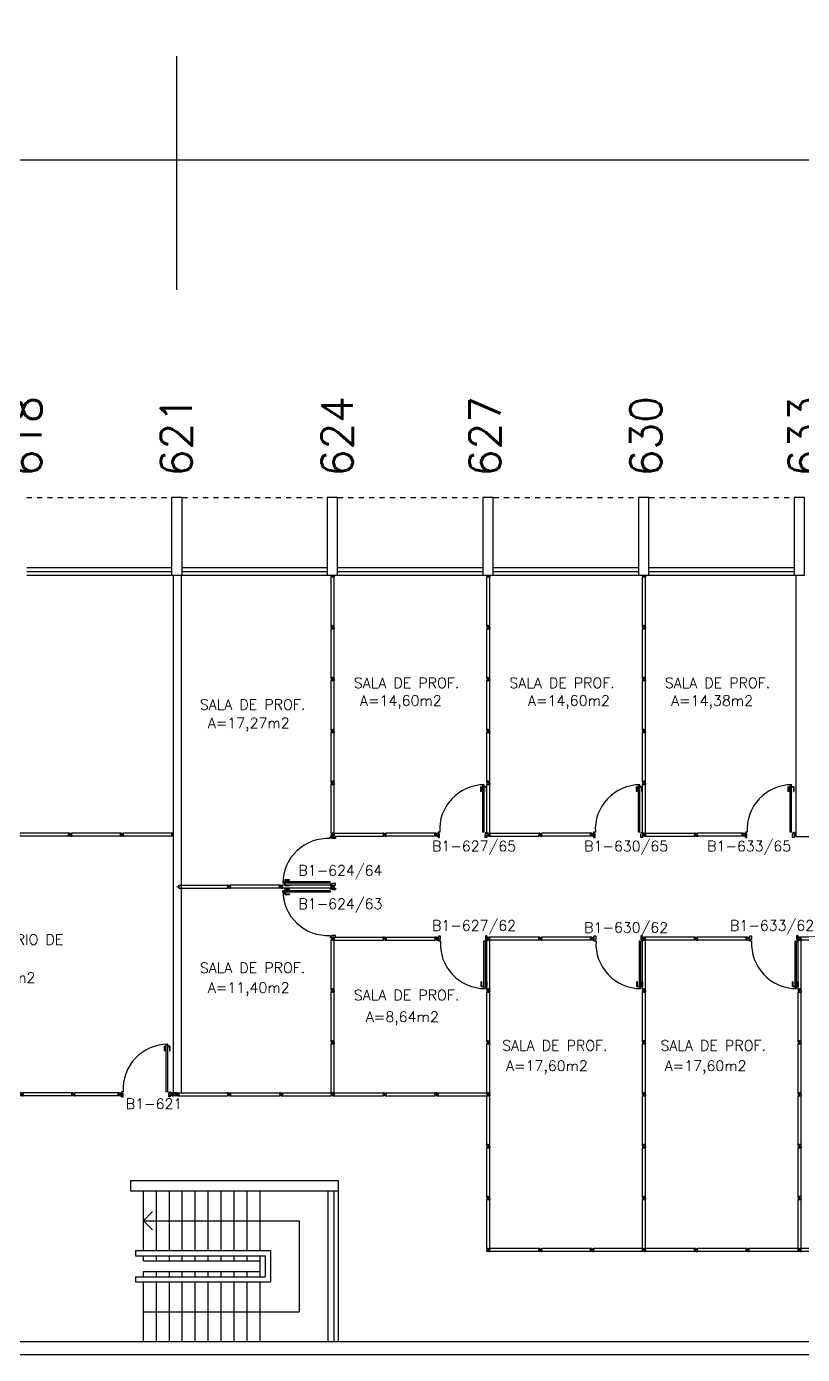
# Model space of a CAD drawing. Extents: x -16 to 243, y 482 to 579.
# Drawn here: x 150.38 to 165.34, y 552.19 to 577.77 of the extents above; entities that cross this region are included whole.
import ezdxf

# ---------------------------------------------------------------- set-up
doc = ezdxf.new("R2010")
doc.units = 0
doc.header["$LTSCALE"] = 0.02
doc.header["$MEASUREMENT"] = 0
doc.linetypes.add('HIDDEN2', pattern=[0.1875, 0.125, -0.0625])
doc.layers.get('0').update_dxf_attribs({"linetype": 'CONTINUOUS'})
for name, color, linetype in [('ALV', 2, 'CONTINUOUS'), ('AREA', 2, 'CONTINUOUS'), ('DIV', 2, 'CONTINUOUS'), ('ESC', 1, 'CONTINUOUS'), ('ESQ', 1, 'CONTINUOUS'), ('ESTR', 3, 'CONTINUOUS'), ('NOPILAR1', 2, 'CONTINUOUS'), ('PROJ', 1, 'HIDDEN2'), ('TEXTO', 2, 'CONTINUOUS'), ('TEXTO-ENDEREÇO', 2, 'CONTINUOUS'), ('USO1', 2, 'CONTINUOUS')]:
    doc.layers.add(name, color=color, linetype=linetype)
doc.styles.add('1', font='romans.shx')
doc.styles.add('NOPILAR', font='simplex.shx', dxfattribs={"height": 0.6})
doc.styles.add('UNB-100', font='simplex.shx', dxfattribs={"height": 0.2})
doc.styles.add('UNB-100-1', font='simplex.shx', dxfattribs={"height": 0.2})
doc.dimstyles.new('1-600', dxfattribs={"dimtxt": 1.1, "dimasz": 2.5, "dimexe": 2, "dimexo": 4, "dimgap": 0.2, "dimtad": 1, "dimdec": 0, "dimzin": 4, "dimdsep": 46, "dimlunit": 6, "dimtxsty": '1', "dimblk1": 'NONE', "dimblk2": 'NONE', "dimsah": 1, "dimcen": 0, "dimclrd": 2, "dimclre": 2, "dimclrt": 2, "dimadec": 0, "dimazin": 0, "dimtfac": 1, "dimtdec": 0, "dimtmove": 2, "dimatfit": 3, "dimldrblk": 'NONE', "dimfxl": 0, "dimtolj": 1, "dimtzin": 0, "dimarcsym": 0})

# ---------------------------------------------------------------- blocks, each defined once
blk = doc.blocks.new('DIVMT-SLN')
for p, q in [((-0.03, 0.03), (-0.03, 0.006)), ((-0.008, 0.03), (-0.03, 0.03)), ((-0.0185, 0.006), (-0.03, 0.006)), ((-0.0185, -0.006), (-0.0185, 0.006)), ((-0.008, 0.03), (-0.008, 0.02)), ((-0.008, 0.02), (0.008, 0.02)), ((-0.0051, 0), (0.0051, 0)), ((0.0051, 0), (-0.0051, 0)), ((-0.0051, 0), (0.0051, 0)), ((0, -0.0051), (0, 0.0051)), ((0, 0.0051), (0, -0.0051)), ((0.008, 0.03), (0.008, 0.02)), ((0.008, 0.03), (0.03, 0.03)), ((0.0205, 0.006), (0.03, 0.006)), ((0.0205, -0.006), (0.0205, 0.006)), ((0.0205, 0.006), (0.0205, -0.006)), ((0.0205, 0.006), (0.03, 0.006)), ((0.97, 0.03), (0.03, 0.03)), ((0.03, 0.006), (0.03, 0.03)), ((0.03, -0.03), (0.03, 0.03)), ((0.03, -0.005), (0.03, 0.005)), ((0.97, -0.03), (0.97, 0.03)), ((0.97, 0.03), (0.97, 0.009)), ((0.97, 0.009), (0.97, 0.027)), ((0.9795, 0.006), (0.97, 0.006)), ((0.97, -0.005), (0.97, 0.005)), ((0.9795, 0.006), (0.9795, -0.006)), ((1.0051, 0), (0.9949, 0)), ((1, 0.0051), (1, -0.0051)), ((-0.0185, -0.006), (-0.03, -0.006)), ((-0.03, -0.03), (-0.03, -0.006)), ((-0.008, -0.03), (-0.03, -0.03)), ((-0.008, -0.03), (-0.008, -0.02)), ((-0.008, -0.02), (0.008, -0.02)), ((0.008, -0.03), (0.008, -0.02)), ((0.008, -0.03), (0.03, -0.03)), ((0.0205, -0.006), (0.03, -0.006)), ((0.0205, -0.006), (0.03, -0.006)), ((0.03, -0.006), (0.03, -0.03)), ((0.97, -0.03), (0.03, -0.03)), ((0.9795, -0.006), (0.97, -0.006)), ((0.97, -0.009), (0.97, -0.027))]:
    blk.add_line(p, q)
blk = doc.blocks.new('MTINI-SLN')
for p, q in [((-0.03, 0.008), (-0.03, 0.03)), ((0.03, 0.03), (-0.03, 0.03)), ((-0.03, 0.008), (-0.02, 0.008)), ((-0.009, 0.03), (-0.027, 0.03)), ((-0.02, 0.008), (-0.02, 0)), ((-0.001, 0), (-0.02, 0)), ((-0.006, 0.02), (-0.006, 0.03)), ((-0.006, 0.023), (-0.006, 0.027)), ((-0.006, 0.02), (0.006, 0.02)), ((0.005, 0.03), (-0.005, 0.03)), ((0.005, 0), (-0.005, 0)), ((0.004, 0.02), (-0.004, 0.02)), ((0.02, 0), (-0.001, 0)), ((0, -0.005), (0, 0.005)), ((0.006, 0.02), (0.006, 0.03)), ((0.006, 0.023), (0.006, 0.027)), ((0.009, 0.03), (0.027, 0.03)), ((0.03, 0.008), (0.02, 0.008)), ((0.02, 0), (0.02, 0.008)), ((0.03, 0.008), (0.03, 0.03))]:
    blk.add_line(p, q)
blk = doc.blocks.new('PILAR-SLN')
blk.add_lwpolyline([(0.2, 0), (0.2, -1.5), (0, -1.5), (0, 0)], close=True)
blk = doc.blocks.new('PDV2E-SLN')
at = {"layer": 'DIV', "color": 1}
for p, q in [((0.023, 0.925), (0.063, 0.925)), ((0.023, 0.925), (0.023, 0.835)), ((0.033, 0.835), (0.023, 0.835)), ((0.033, 0.915), (0.063, 0.915)), ((0.033, 0.915), (0.033, 0.835)), ((0.138, 0.925), (0.097, 0.925)), ((0.128, 0.915), (0.097, 0.915)), ((0.128, 0.915), (0.128, 0.835)), ((0.128, 0.835), (0.137, 0.835)), ((0.138, 0.925), (0.138, 0.835))]:
    blk.add_line(p, q, dxfattribs=at)
at = {"layer": 'DIV'}
for p, q in [((0.065, 0.05), (0.065, 0.965)), ((0.095, 0.965), (0.065, 0.965)), ((0.095, 0.05), (0.095, 0.965)), ((0.049, 0.05), (0.029, 0.05)), ((0.029, 0.05), (0.029, 0.035)), ((0.029, 0.035), (0.029, -0.035)), ((0.049, 0.02), (0.049, 0.05)), ((0.049, 0.02), (0.059, 0.02)), ((0.059, -0.05), (0.059, 0.02)), ((0.065, 0.05), (0.095, 0.05)), ((0.928, -0.05), (0.928, 0.02)), ((0.938, 0.02), (0.928, 0.02)), ((0.938, 0.05), (0.958, 0.05)), ((0.938, 0.02), (0.938, 0.05)), ((0.958, 0.05), (0.958, 0.035)), ((0.958, 0.035), (0.958, -0.035)), ((0.029, -0.035), (0.029, -0.05)), ((0.029, -0.05), (0.059, -0.05)), ((0.958, -0.05), (0.928, -0.05)), ((0.958, -0.035), (0.958, -0.05))]:
    blk.add_line(p, q, dxfattribs=at)
at = {"layer": 'DIV', "color": 1}
blk.add_arc((0.063, 0.1), 0.864, 356.655, 89.8436, dxfattribs=at)
blk = doc.blocks.new('PDV2D-SLN')
at = {"layer": 'DIV'}
for p, q in [((0.03, 0.05), (0.06, 0.05)), ((0.03, 0.035), (0.03, 0.05)), ((0.03, -0.035), (0.03, 0.035)), ((0.06, 0.05), (0.06, -0.02)), ((0.941, 0.05), (0.941, -0.02)), ((0.971, 0.05), (0.941, 0.05)), ((0.971, 0.035), (0.971, 0.05)), ((0.971, -0.035), (0.971, 0.035)), ((0.03, -0.05), (0.03, -0.035)), ((0.05, -0.05), (0.03, -0.05)), ((0.05, -0.02), (0.06, -0.02)), ((0.05, -0.02), (0.05, -0.05)), ((0.079, -0.05), (0.109, -0.05)), ((0.079, -0.05), (0.079, -0.965)), ((0.109, -0.05), (0.109, -0.965)), ((0.951, -0.02), (0.941, -0.02)), ((0.951, -0.02), (0.951, -0.05)), ((0.951, -0.05), (0.971, -0.05)), ((0.971, -0.05), (0.971, -0.035)), ((0.109, -0.965), (0.079, -0.965))]:
    blk.add_line(p, q, dxfattribs=at)
at = {"layer": 'DIV', "color": 1}
for p, q in [((0.036, -0.925), (0.036, -0.835)), ((0.046, -0.835), (0.036, -0.835)), ((0.036, -0.925), (0.076, -0.925)), ((0.046, -0.915), (0.046, -0.835)), ((0.046, -0.915), (0.076, -0.915)), ((0.141, -0.915), (0.111, -0.915)), ((0.151, -0.925), (0.111, -0.925)), ((0.141, -0.915), (0.141, -0.835)), ((0.141, -0.835), (0.151, -0.835)), ((0.151, -0.925), (0.151, -0.835))]:
    blk.add_line(p, q, dxfattribs=at)
blk.add_arc((0.076, -0.1), 0.864, 270.1564, 3.345, dxfattribs=at)
blk = doc.blocks.new('DIV-SLN')
for p, q in [((-0.0051, 0), (0.0051, 0)), ((0, -0.0051), (0, 0.0051)), ((0.0205, 0.006), (0.03, 0.006)), ((0.0205, -0.006), (0.0205, 0.006)), ((0.03, 0.03), (0.97, 0.03)), ((0.03, 0.03), (0.03, -0.03)), ((0.03, 0.009), (0.03, 0.027)), ((0.03, 0.005), (0.03, -0.005)), ((0.97, 0.03), (0.97, -0.03)), ((0.9795, 0.006), (0.97, 0.006)), ((0.97, 0.005), (0.97, -0.005)), ((0.9795, -0.006), (0.9795, 0.006)), ((1.0051, 0), (0.9949, 0)), ((0.9949, 0), (1.0051, 0)), ((1, -0.0051), (1, 0.0051)), ((0.0205, -0.006), (0.03, -0.006)), ((0.03, -0.03), (0.03, -0.009)), ((0.03, -0.009), (0.03, -0.027)), ((0.03, -0.03), (0.97, -0.03)), ((0.9795, -0.006), (0.97, -0.006))]:
    blk.add_line(p, q)
blk = doc.blocks.new('MTT-SLN')
for p, q in [((-0.008, 0.03), (-0.03, 0.03)), ((-0.03, 0.03), (-0.03, 0.006)), ((-0.0185, 0.006), (-0.03, 0.006)), ((-0.0185, -0.006), (-0.0185, 0.006)), ((-0.008, 0.03), (-0.008, 0.02)), ((-0.008, 0.02), (0.008, 0.02)), ((-0.0051, 0), (0.0051, 0)), ((0, -0.0051), (0, 0.0051)), ((0.008, 0.03), (0.03, 0.03)), ((0.008, 0.03), (0.008, 0.02)), ((0.0205, -0.006), (0.0205, 0.006)), ((0.0205, 0.006), (0.03, 0.006)), ((0.03, 0.006), (0.03, 0.03)), ((-0.03, -0.03), (-0.03, -0.006)), ((-0.0185, -0.006), (-0.03, -0.006)), ((-0.008, -0.03), (-0.03, -0.03)), ((-0.008, -0.02), (0.008, -0.02)), ((-0.008, -0.03), (-0.008, -0.02)), ((0.008, -0.03), (0.008, -0.02)), ((0.008, -0.03), (0.03, -0.03)), ((0.0205, -0.006), (0.03, -0.006)), ((0.03, -0.006), (0.03, -0.03))]:
    blk.add_line(p, q)
blk = doc.blocks.new('DIVINI-SLN')
for p, q in [((-0.005, 0), (0.005, 0)), ((0.008, 0.02), (0, 0.02)), ((0, 0.001), (0, 0.02)), ((0, -0.005), (0, 0.005)), ((0, -0.02), (0, 0.001)), ((0.008, 0.03), (0.03, 0.03)), ((0.008, 0.03), (0.008, 0.02)), ((0.02, 0.006), (0.03, 0.006)), ((0.02, 0.006), (0.02, -0.006)), ((0.02, -0.004), (0.02, 0.004)), ((0.023, 0.006), (0.027, 0.006)), ((0.97, 0.03), (0.03, 0.03)), ((0.03, -0.03), (0.03, 0.03)), ((0.03, 0.009), (0.03, 0.027)), ((0.03, -0.005), (0.03, 0.005)), ((0.97, 0.03), (0.97, 0.009)), ((0.97, -0.03), (0.97, 0.03)), ((0.97, 0.009), (0.97, 0.027)), ((0.98, 0.006), (0.97, 0.006)), ((0.97, -0.005), (0.97, 0.005)), ((0.98, 0.006), (0.98, -0.006)), ((0.99, 0), (1.008, 0)), ((0.999, 0.006), (0.999, -0.006)), ((0, -0.02), (0.008, -0.02)), ((0.008, -0.03), (0.008, -0.02)), ((0.008, -0.03), (0.03, -0.03)), ((0.02, -0.006), (0.03, -0.006)), ((0.023, -0.006), (0.027, -0.006)), ((0.03, -0.009), (0.03, -0.027)), ((0.97, -0.03), (0.03, -0.03)), ((0.98, -0.006), (0.97, -0.006)), ((0.97, -0.009), (0.97, -0.027))]:
    blk.add_line(p, q)
blk = doc.blocks.new('*D54')
at = {"layer": 'USO1', "color": 2, "lineweight": -2}
for p, q in [((132.184, 572.697), (132.184, 577.197)), ((153.281, 572.697), (153.281, 577.197)), ((153.281, 575.197), (132.184, 575.197))]:
    blk.add_line(p, q, dxfattribs=at)
at = {"layer": 'USO1', "color": 2, "insert": (142.733, 576.13), "char_height": 1.1, "attachment_point": 5, "rotation": 0, "style": '1'}
blk.add_mtext('\\A1;IH Direção', dxfattribs=at)
blk = doc.blocks.new('_NONE')
at = {"color": 0, "linetype": 'ByBlock'}
blk.add_circle((0, 0), 0.25, dxfattribs=at)
blk = doc.blocks.new('*D37')
at = {"color": 2, "linetype": 'ByBlock'}
for p, q in [((153.281, 572.697), (153.281, 577.197)), ((201.187, 572.697), (201.187, 577.197)), ((201.187, 575.197), (153.281, 575.197))]:
    blk.add_line(p, q, dxfattribs=at)
at = {"color": 2, "linetype": 'ByBlock', "insert": (177.234, 575.947), "char_height": 1.1, "attachment_point": 5, "rotation": 360, "style": '1'}
blk.add_mtext('\\A1;História', dxfattribs=at)

msp = doc.modelspace()

# ---------------------------------------------------------------- linework, layer by layer
at = {"layer": 'ALV'}
for p, q in [((153.212, 567.197), (153.212, 557.225)), ((153.362, 567.197), (153.362, 557.225)), ((165.212, 567.197), (165.212, 562.162)), ((165.212, 562.162), (165.462, 562.162)), ((152.388, 555.536), (152.388, 555.336)), ((152.388, 555.536), (156.39, 555.536)), ((156.39, 555.536), (156.39, 552.435)), ((152.388, 555.336), (156.39, 555.336)), ((156.19, 555.336), (156.19, 552.435)), ((156.31, 555.336), (156.31, 552.435)), ((0.227, 552.435), (222.187, 552.435)), ((0.227, 552.185), (222.237, 552.185))]:
    msp.add_line(p, q, dxfattribs=at)
at = {"layer": 'DIV'}
for p, q in [((152.194, 562.228), (152.194, 562.204)), ((152.216, 562.228), (152.194, 562.228)), ((152.205, 562.204), (152.194, 562.204)), ((152.205, 562.192), (152.194, 562.192)), ((152.194, 562.168), (152.194, 562.192)), ((152.216, 562.168), (152.194, 562.168)), ((152.205, 562.192), (152.205, 562.204)), ((152.216, 562.228), (152.216, 562.218)), ((152.216, 562.218), (152.232, 562.218)), ((152.216, 562.168), (152.216, 562.178)), ((152.216, 562.178), (152.232, 562.178)), ((152.219, 562.198), (152.229, 562.198)), ((152.229, 562.198), (152.219, 562.198)), ((152.219, 562.198), (152.229, 562.198)), ((152.224, 562.193), (152.224, 562.203)), ((152.224, 562.203), (152.224, 562.193)), ((152.232, 562.228), (152.232, 562.218)), ((152.232, 562.228), (152.254, 562.228)), ((152.232, 562.168), (152.232, 562.178)), ((152.232, 562.168), (152.254, 562.168)), ((152.244, 562.204), (152.254, 562.204)), ((152.244, 562.192), (152.244, 562.204)), ((152.244, 562.204), (152.244, 562.192)), ((152.244, 562.204), (152.254, 562.204)), ((152.244, 562.192), (152.254, 562.192)), ((152.244, 562.192), (152.254, 562.192)), ((153.182, 562.228), (152.254, 562.228)), ((152.254, 562.204), (152.254, 562.228)), ((152.254, 562.168), (152.254, 562.228)), ((152.254, 562.193), (152.254, 562.203)), ((152.254, 562.192), (152.254, 562.168)), ((153.182, 562.168), (152.254, 562.168)), ((153.182, 562.168), (153.182, 562.228)), ((153.182, 562.228), (153.182, 562.207)), ((153.182, 562.207), (153.182, 562.225)), ((153.191, 562.204), (153.182, 562.204)), ((153.182, 562.193), (153.182, 562.203)), ((153.191, 562.192), (153.182, 562.192)), ((153.182, 562.189), (153.182, 562.171)), ((153.191, 562.204), (153.191, 562.192)), ((153.217, 562.198), (153.207, 562.198)), ((153.212, 562.203), (153.212, 562.193)), ((163.279, 562.228), (163.257, 562.228)), ((163.257, 562.228), (163.257, 562.204)), ((163.268, 562.204), (163.257, 562.204)), ((163.257, 562.168), (163.257, 562.192)), ((163.268, 562.192), (163.257, 562.192)), ((163.279, 562.168), (163.257, 562.168)), ((163.268, 562.192), (163.268, 562.204)), ((163.279, 562.228), (163.279, 562.218)), ((163.279, 562.218), (163.295, 562.218)), ((163.279, 562.178), (163.295, 562.178)), ((163.279, 562.168), (163.279, 562.178)), ((163.282, 562.198), (163.292, 562.198)), ((163.292, 562.198), (163.282, 562.198)), ((163.282, 562.198), (163.292, 562.198)), ((163.287, 562.203), (163.287, 562.193)), ((163.287, 562.193), (163.287, 562.203)), ((163.295, 562.228), (163.317, 562.228)), ((163.295, 562.228), (163.295, 562.218)), ((163.295, 562.168), (163.295, 562.178)), ((163.295, 562.168), (163.317, 562.168)), ((163.307, 562.204), (163.317, 562.204)), ((163.307, 562.204), (163.307, 562.192)), ((163.307, 562.192), (163.307, 562.204)), ((163.307, 562.204), (163.317, 562.204)), ((163.307, 562.192), (163.317, 562.192)), ((163.307, 562.192), (163.317, 562.192)), ((163.317, 562.168), (163.317, 562.228)), ((163.317, 562.204), (163.317, 562.228)), ((164.182, 562.228), (163.317, 562.228)), ((163.317, 562.193), (163.317, 562.203)), ((163.317, 562.192), (163.317, 562.168)), ((164.182, 562.168), (163.317, 562.168)), ((164.182, 562.228), (164.182, 562.207)), ((164.182, 562.168), (164.182, 562.228)), ((164.182, 562.207), (164.182, 562.225)), ((164.191, 562.204), (164.182, 562.204)), ((164.182, 562.193), (164.182, 562.203)), ((164.191, 562.192), (164.182, 562.192)), ((164.182, 562.189), (164.182, 562.171)), ((164.191, 562.204), (164.191, 562.192)), ((164.217, 562.198), (164.207, 562.198)), ((164.212, 562.203), (164.212, 562.193)), ((151.279, 557.228), (151.257, 557.228)), ((151.257, 557.228), (151.257, 557.204)), ((151.268, 557.204), (151.257, 557.204)), ((151.257, 557.168), (151.257, 557.192)), ((151.268, 557.192), (151.257, 557.192)), ((151.279, 557.168), (151.257, 557.168)), ((151.268, 557.192), (151.268, 557.204)), ((151.279, 557.228), (151.279, 557.218)), ((151.279, 557.218), (151.295, 557.218)), ((151.279, 557.178), (151.295, 557.178)), ((151.279, 557.168), (151.279, 557.178)), ((151.282, 557.198), (151.292, 557.198)), ((151.292, 557.198), (151.282, 557.198)), ((151.282, 557.198), (151.292, 557.198)), ((151.287, 557.203), (151.287, 557.193)), ((151.287, 557.193), (151.287, 557.203)), ((151.295, 557.228), (151.317, 557.228)), ((151.295, 557.228), (151.295, 557.218)), ((151.295, 557.168), (151.295, 557.178)), ((151.295, 557.168), (151.317, 557.168)), ((151.307, 557.204), (151.317, 557.204)), ((151.307, 557.204), (151.307, 557.192)), ((151.307, 557.192), (151.307, 557.204)), ((151.307, 557.204), (151.317, 557.204)), ((151.307, 557.192), (151.317, 557.192)), ((151.307, 557.192), (151.317, 557.192)), ((151.317, 557.168), (151.317, 557.228)), ((151.317, 557.204), (151.317, 557.228)), ((152.153, 557.228), (151.317, 557.228)), ((151.317, 557.193), (151.317, 557.203)), ((151.317, 557.192), (151.317, 557.168)), ((152.153, 557.168), (151.317, 557.168)), ((152.153, 557.228), (152.153, 557.207)), ((152.153, 557.168), (152.153, 557.228)), ((152.153, 557.207), (152.153, 557.225)), ((152.163, 557.204), (152.153, 557.204)), ((152.153, 557.193), (152.153, 557.203)), ((152.163, 557.192), (152.153, 557.192)), ((152.153, 557.189), (152.153, 557.171)), ((152.163, 557.204), (152.163, 557.192)), ((152.188, 557.198), (152.178, 557.198)), ((152.183, 557.203), (152.183, 557.193)), ((153.155, 557.228), (153.155, 557.204)), ((153.177, 557.228), (153.155, 557.228)), ((153.166, 557.204), (153.155, 557.204)), ((153.155, 557.168), (153.155, 557.192)), ((153.166, 557.192), (153.155, 557.192)), ((153.177, 557.168), (153.155, 557.168)), ((153.166, 557.204), (153.166, 557.192)), ((153.177, 557.228), (153.177, 557.218)), ((153.177, 557.218), (153.193, 557.218)), ((153.177, 557.178), (153.193, 557.178)), ((153.177, 557.168), (153.177, 557.178)), ((153.18, 557.198), (153.19, 557.198)), ((153.19, 557.198), (153.18, 557.198)), ((153.18, 557.198), (153.19, 557.198)), ((153.185, 557.193), (153.185, 557.203)), ((153.185, 557.203), (153.185, 557.193)), ((153.193, 557.228), (153.215, 557.228)), ((153.193, 557.228), (153.193, 557.218)), ((153.193, 557.168), (153.193, 557.178)), ((153.193, 557.168), (153.215, 557.168)), ((153.205, 557.204), (153.215, 557.204)), ((153.205, 557.192), (153.205, 557.204)), ((153.205, 557.204), (153.215, 557.204)), ((153.205, 557.204), (153.205, 557.192)), ((153.205, 557.192), (153.215, 557.192)), ((153.205, 557.192), (153.215, 557.192)), ((153.212, 557.225), (153.362, 557.225)), ((153.215, 557.228), (153.215, 557.168)), ((153.215, 557.204), (153.215, 557.228)), ((153.257, 557.228), (153.215, 557.228)), ((153.215, 557.203), (153.215, 557.193)), ((153.215, 557.192), (153.215, 557.168)), ((153.257, 557.168), (153.215, 557.168)), ((153.257, 557.228), (153.257, 557.168)), ((153.257, 557.207), (153.257, 557.225)), ((153.266, 557.204), (153.257, 557.204)), ((153.257, 557.203), (153.257, 557.193)), ((153.266, 557.192), (153.257, 557.192)), ((153.257, 557.168), (153.257, 557.189)), ((153.257, 557.189), (153.257, 557.171)), ((153.266, 557.192), (153.266, 557.204)), ((153.292, 557.198), (153.282, 557.198)), ((153.287, 557.193), (153.287, 557.203))]:
    msp.add_line(p, q, dxfattribs=at)
at = {"layer": 'ESC'}
for p, q in [((152.637, 554.186), (152.637, 555.336)), ((152.887, 554.186), (152.887, 555.336)), ((153.137, 554.186), (153.137, 555.336)), ((153.387, 554.186), (153.387, 555.336)), ((153.637, 554.186), (153.637, 555.336)), ((153.887, 554.186), (153.887, 555.336)), ((154.137, 554.186), (154.137, 555.336)), ((154.387, 554.186), (154.387, 555.336)), ((154.637, 554.186), (154.637, 555.336)), ((154.887, 554.186), (154.887, 555.336)), ((152.637, 554.761), (152.814, 554.938)), ((152.637, 554.761), (155.637, 554.761)), ((152.637, 554.761), (152.814, 554.584)), ((155.637, 554.761), (155.637, 553.009)), ((152.485, 554.186), (152.485, 554.086)), ((152.485, 554.186), (155.085, 554.186)), ((155.085, 554.186), (155.085, 553.583)), ((152.485, 554.086), (154.985, 554.086)), ((152.637, 553.986), (152.637, 554.086)), ((152.637, 553.986), (153.13, 553.986)), ((152.887, 553.986), (152.887, 554.086)), ((153.13, 553.986), (153.916, 553.986)), ((153.137, 553.986), (153.137, 554.086)), ((153.387, 553.986), (153.387, 554.086)), ((153.637, 553.986), (153.637, 554.086)), ((153.851, 553.986), (154.128, 553.986)), ((153.887, 553.986), (153.887, 554.086)), ((154.128, 553.986), (154.887, 553.986)), ((154.137, 553.986), (154.137, 554.086)), ((154.387, 553.986), (154.387, 554.086)), ((154.637, 553.986), (154.637, 554.086)), ((154.887, 553.683), (154.887, 554.086)), ((154.985, 554.086), (154.985, 553.683)), ((152.485, 553.683), (152.485, 553.583)), ((152.485, 553.683), (154.985, 553.683)), ((152.637, 553.683), (152.637, 553.783)), ((152.637, 553.783), (154.887, 553.783)), ((152.887, 553.683), (152.887, 553.783)), ((153.137, 553.683), (153.137, 553.783)), ((153.387, 553.683), (153.387, 553.783)), ((153.637, 553.683), (153.637, 553.783)), ((153.887, 553.683), (153.887, 553.783)), ((154.137, 553.683), (154.137, 553.783)), ((154.387, 553.683), (154.387, 553.783)), ((154.637, 553.683), (154.637, 553.783)), ((152.485, 553.583), (155.085, 553.583)), ((152.637, 552.435), (152.637, 553.583)), ((152.887, 552.435), (152.887, 553.583)), ((153.137, 552.435), (153.137, 553.583)), ((153.387, 552.435), (153.387, 553.583)), ((153.637, 552.435), (153.637, 553.583)), ((153.887, 552.435), (153.887, 553.583)), ((154.137, 552.435), (154.137, 553.583)), ((154.387, 552.435), (154.387, 553.583)), ((154.637, 552.435), (154.637, 553.583)), ((154.887, 552.435), (154.887, 553.583)), ((152.637, 553.009), (155.637, 553.009))]:
    msp.add_line(p, q, dxfattribs=at)
at = {"layer": 'ESQ'}
for p, q in [((150.387, 567.347), (153.188, 567.347)), ((150.387, 567.272), (153.188, 567.272)), ((153.387, 567.347), (156.188, 567.347)), ((153.387, 567.272), (156.188, 567.272)), ((156.387, 567.347), (159.188, 567.347)), ((156.387, 567.272), (159.188, 567.272)), ((159.387, 567.347), (162.188, 567.347)), ((159.387, 567.272), (162.188, 567.272)), ((162.387, 567.347), (165.188, 567.347)), ((162.387, 567.272), (165.188, 567.272)), ((150.387, 567.197), (153.188, 567.197)), ((153.387, 567.197), (156.188, 567.197)), ((156.387, 567.197), (159.188, 567.197)), ((159.387, 567.197), (162.188, 567.197)), ((162.387, 567.197), (165.188, 567.197))]:
    msp.add_line(p, q, dxfattribs=at)
at = {"layer": 'PROJ'}
for p, q in [((150.387, 568.697), (153.187, 568.697)), ((153.387, 568.697), (156.187, 568.697)), ((156.387, 568.697), (159.187, 568.697)), ((159.387, 568.697), (162.187, 568.697)), ((162.387, 568.697), (165.187, 568.697))]:
    msp.add_line(p, q, dxfattribs=at)

# ---------------------------------------------------------------- block references
at = {"layer": 'DIV'}
for name, p, rotation in [('DIVINI-SLN', (156.287, 567.197), 270), ('DIVINI-SLN', (159.287, 567.197), 270), ('DIVINI-SLN', (162.287, 567.197), 270), ('DIVMT-SLN', (156.287, 566.198), 270), ('DIVMT-SLN', (159.287, 566.198), 270), ('DIVMT-SLN', (162.287, 566.198), 270), ('DIVMT-SLN', (156.287, 565.198), 270), ('DIVMT-SLN', (159.287, 565.198), 270), ('DIVMT-SLN', (162.287, 565.198), 270), ('DIVMT-SLN', (156.287, 564.198), 270), ('DIVMT-SLN', (159.287, 564.198), 270), ('DIVMT-SLN', (162.287, 564.198), 270), ('DIVMT-SLN', (156.287, 563.198), 270), ('PDV2D-SLN', (159.287, 562.198), 180), ('DIVMT-SLN', (159.287, 563.198), 270), ('PDV2D-SLN', (162.287, 562.198), 180), ('DIVMT-SLN', (162.287, 563.198), 270), ('PDV2D-SLN', (165.212, 562.198), 180), ('MTINI-SLN', (153.212, 562.198), 90), ('PDV2E-SLN', (156.287, 561.198), 90), ('MTINI-SLN', (165.212, 562.198), 90), ('PDV2D-SLN', (156.287, 561.198), 270), ('DIVMT-SLN', (156.287, 560.198), 270), ('DIVMT-SLN', (157.287, 560.198), 180), ('DIVMT-SLN', (158.287, 560.198), 180), ('PDV2E-SLN', (159.287, 560.198), 180), ('DIVMT-SLN', (159.287, 560.198), 270), ('PDV2E-SLN', (162.287, 560.198), 180), ('DIVMT-SLN', (162.287, 560.198), 270), ('PDV2E-SLN', (165.287, 560.198), 180), ('DIVMT-SLN', (165.287, 560.198), 270), ('DIVMT-SLN', (156.287, 559.198), 270), ('DIVMT-SLN', (159.287, 559.198), 270), ('DIVMT-SLN', (162.287, 559.198), 270), ('DIVMT-SLN', (165.287, 559.198), 270), ('PDV2D-SLN', (153.185, 557.198), 180), ('DIVMT-SLN', (156.287, 558.198), 270), ('DIVMT-SLN', (159.287, 558.198), 270), ('DIVMT-SLN', (162.287, 558.198), 270), ('DIVMT-SLN', (165.287, 558.198), 270), ('DIVMT-SLN', (154.287, 557.198), 180), ('DIVMT-SLN', (155.287, 557.198), 180), ('DIVMT-SLN', (156.287, 557.198), 180), ('DIVMT-SLN', (157.287, 557.198), 180), ('DIVMT-SLN', (158.287, 557.198), 180), ('DIVMT-SLN', (159.287, 557.198), 180), ('DIVMT-SLN', (159.287, 557.198), 270), ('DIVMT-SLN', (162.287, 557.198), 270), ('DIVMT-SLN', (165.287, 557.198), 270), ('DIVMT-SLN', (159.287, 556.198), 270), ('DIVMT-SLN', (162.287, 556.198), 270), ('DIVMT-SLN', (165.287, 556.198), 270), ('DIVMT-SLN', (159.287, 555.198), 270), ('DIVMT-SLN', (162.287, 555.198), 270), ('DIVMT-SLN', (165.287, 555.198), 270)]:
    msp.add_blockref(name, p, dxfattribs=dict(at, rotation=rotation))
for name, p in [('DIVMT-SLN', (150.224, 562.198)), ('DIVMT-SLN', (151.224, 562.198)), ('MTT-SLN', (156.287, 562.198)), ('DIV-SLN', (156.287, 562.198)), ('DIVMT-SLN', (157.287, 562.198)), ('MTT-SLN', (158.287, 562.198)), ('MTT-SLN', (159.287, 562.198)), ('DIV-SLN', (159.287, 562.198)), ('DIVMT-SLN', (160.287, 562.198)), ('MTT-SLN', (161.287, 562.198)), ('MTT-SLN', (162.287, 562.198)), ('DIV-SLN', (162.287, 562.198)), ('MTT-SLN', (164.212, 562.198)), ('DIV-SLN', (153.287, 561.198)), ('DIVMT-SLN', (154.287, 561.198)), ('DIVMT-SLN', (155.287, 561.198)), ('MTT-SLN', (156.287, 561.198)), ('DIVMT-SLN', (159.287, 560.198)), ('DIVMT-SLN', (160.287, 560.198)), ('MTT-SLN', (161.287, 560.198)), ('DIVMT-SLN', (162.287, 560.198)), ('DIVMT-SLN', (163.287, 560.198)), ('MTT-SLN', (164.287, 560.198)), ('DIVMT-SLN', (165.287, 560.198)), ('DIVMT-SLN', (150.287, 557.198)), ('MTT-SLN', (151.287, 557.198)), ('MTT-SLN', (152.183, 557.198)), ('MTT-SLN', (153.287, 557.198)), ('DIVMT-SLN', (159.287, 554.198)), ('DIVMT-SLN', (160.287, 554.198)), ('DIVMT-SLN', (161.287, 554.198)), ('DIVMT-SLN', (162.287, 554.198)), ('DIVMT-SLN', (163.287, 554.198)), ('DIVMT-SLN', (164.287, 554.198)), ('DIVMT-SLN', (165.287, 554.198))]:
    msp.add_blockref(name, p, dxfattribs=at)
at = {"layer": 'ESTR', "xscale": -1}
for p in [(153.381, 568.697), (156.381, 568.697), (159.381, 568.697), (162.381, 568.697), (165.381, 568.697)]:
    msp.add_blockref('PILAR-SLN', p, dxfattribs=at)

# ---------------------------------------------------------------- texts
at = {"layer": 'AREA', "style": 'UNB-100'}
for s, p in [('A=14,60m2', (156.811, 564.683)), ('A=14,60m2', (160.05, 564.683)), ('A=14,38m2', (162.811, 564.683)), ('A=17,27m2', (153.879, 564.252)), ('A=29,00m2', (148.978, 559.345)), ('A=11,40m2', (153.879, 559.154)), ('A=8,64m2', (156.925, 558.591)), ('A=17,60m2', (159.627, 557.647)), ('A=17,60m2', (162.686, 557.647))]:
    msp.add_text(s, height=0.2, dxfattribs=at).set_placement(p)
at = {"layer": 'NOPILAR1', "style": 'NOPILAR'}
for s, p in [('618', (150.671, 569.104)), ('618', (150.671, 569.104)), ('624', (156.671, 569.104)), ('624', (156.671, 569.104)), ('627', (159.521, 569.104)), ('627', (159.521, 569.104)), ('630', (162.621, 569.104)), ('630', (162.621, 569.104)), ('633', (165.671, 569.104)), ('633', (165.671, 569.104)), ('621', (153.571, 569.104)), ('621', (153.571, 569.104))]:
    msp.add_text(s, height=0.6, rotation=90, dxfattribs=at).set_placement(p)
at = {"layer": 'TEXTO', "linetype": 'Continuous', "style": 'UNB-100'}
for s, p in [('SALA DE PROF.', (156.694, 565.023)), ('SALA DE PROF.', (159.691, 565.023)), ('SALA DE PROF.', (162.688, 565.023)), ('SALA DE PROF.', (153.725, 564.607)), ('LABORATÓRIO DE', (148.847, 560.079)), ('SALA DE PROF.', (153.725, 559.535)), ('SALA DE PROF.', (156.694, 559.008)), ('SALA DE PROF.', (159.552, 558.038)), ('SALA DE PROF.', (162.605, 558.038))]:
    msp.add_text(s, height=0.2, dxfattribs=at).set_placement(p)
at = {"layer": 'TEXTO-ENDEREÇO', "style": 'UNB-100-1'}
for s, p in [('B1-627/65', (158.201, 561.879)), ('B1-630/65', (161.133, 561.879)), ('B1-633/65', (163.504, 561.879)), ('B1-624/64', (155.624, 561.411)), ('B1-624/63', (155.624, 560.767)), ('B1-627/62', (158.201, 560.35)), ('B1-633/62', (163.946, 560.35)), ('B1-630/62', (161.133, 560.31)), ('B1-621', (152.298, 556.915))]:
    msp.add_text(s, height=0.2, dxfattribs=at).set_placement(p)

# ---------------------------------------------------------------- dimensions: what is measured, and where the dimension line sits
at = {"layer": 'USO1'}
for p1, p2, text, picture, middle in [((153.281, 568.697), (132.184, 568.697), 'IH Direção', '*D54', (142.733, 576.13)), ((201.187, 568.697), (153.281, 568.697), 'História', '*D37', (177.234, 575.947))]:
    dim = msp.add_aligned_dim(p1=p1, p2=p2, distance=-6.5, text=text, dimstyle='1-600', dxfattribs=at)
    dim.commit()
    dim.dimension.update_dxf_attribs({"geometry": picture, "text_midpoint": middle})

doc.saveas('drawing.dxf')
